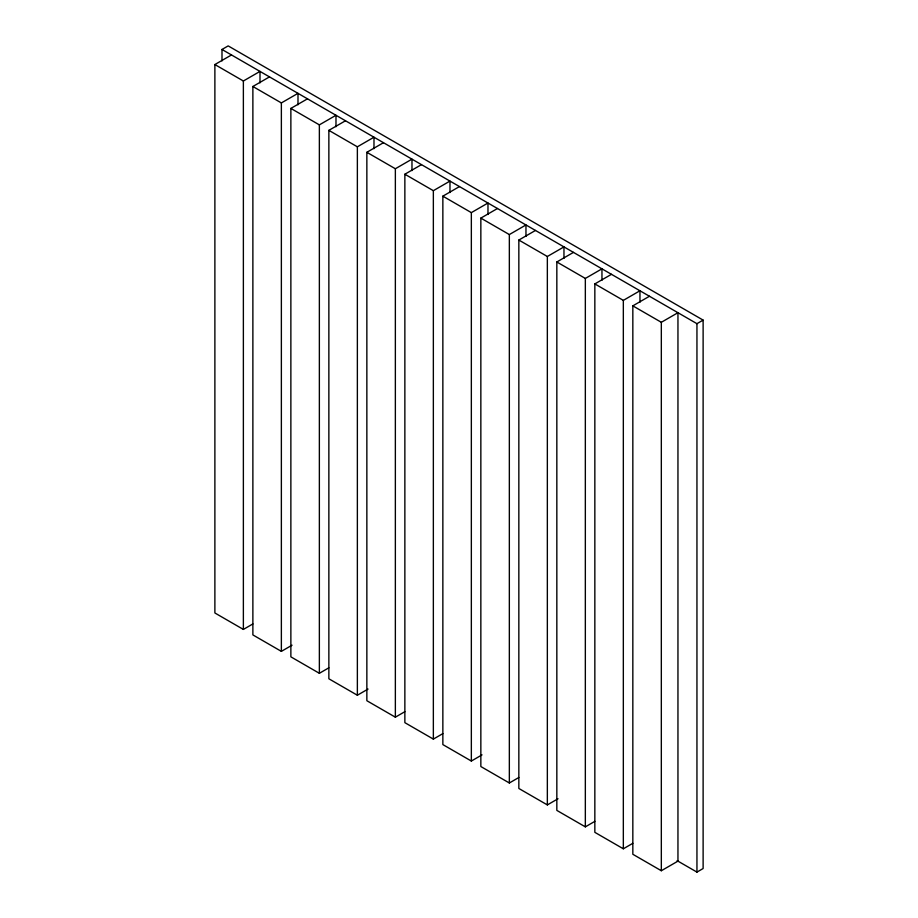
<?xml version="1.0" encoding="UTF-8"?>
<svg xmlns="http://www.w3.org/2000/svg" width="918" height="918" viewBox="0 0 918 918"><rect width="100%" height="100%" fill="white"/><g stroke="black" fill="none" stroke-linecap="round" stroke-linejoin="round"><path stroke-width="1.38" d="M221.995 60.921L221.995 49.469L228.18 45.9L703.119 320.107L703.119 868.531L696.946 872.1L677.105 860.648M252.875 623.942L243.373 629.427L214.881 612.972L214.881 64.547L231.497 54.954M214.881 64.547L243.373 81.002L260.001 71.397L260.001 82.861M292.05 645.193L281.367 651.367L252.875 634.912L252.875 86.487L269.49 76.882M252.875 86.487L281.367 102.931L297.994 93.338L297.994 104.79M328.862 667.811L319.361 673.296L290.868 656.84L290.868 108.416L307.496 98.823M290.868 108.416L319.361 124.871L335.988 115.278L335.988 126.73M368.049 689.062L357.366 695.236L328.862 678.781L328.862 130.356L345.489 120.763M328.862 130.356L357.366 146.811L373.982 137.207L373.982 148.67M404.861 711.691L395.36 717.176L366.856 700.721L366.856 152.296L383.483 142.692M366.856 152.296L395.36 168.751L411.975 159.147L411.975 170.599M442.855 733.62L433.353 739.105L404.861 722.661L404.861 174.225L421.477 164.632M404.861 174.225L433.353 190.68L449.981 181.087L449.981 192.539M482.03 754.871L471.347 761.045L442.855 744.59L442.855 196.165L459.47 186.572M442.855 196.165L471.347 212.62L487.974 203.027L487.974 214.479M518.842 777.5L509.341 782.985L480.848 766.53L480.848 218.105L497.476 208.501M480.848 218.105L509.341 234.56L525.968 224.956L525.968 236.419M558.029 798.752L547.346 804.914L518.842 788.47L518.842 240.046L535.469 230.441M518.842 240.046L547.346 256.489L563.962 246.896L563.962 258.348M594.841 821.369L585.34 826.854L556.836 810.399L556.836 261.974L573.463 252.381M556.836 261.974L585.34 278.429L601.956 268.836L601.956 280.288M632.835 843.309L623.333 848.794L594.841 832.339L594.841 283.914L611.457 274.321M594.841 283.914L623.333 300.37L639.961 290.765L639.961 302.229M632.835 305.855L661.327 322.298L677.954 312.705L677.954 861.13L661.327 870.734L632.835 854.279L632.835 305.855L649.451 296.25M221.995 49.469L696.946 323.675L703.119 320.107M696.946 323.675L696.946 872.1M661.327 322.298L661.327 870.734M623.333 300.37L623.333 848.794M585.34 278.429L585.34 826.854M547.346 256.489L547.346 804.914M509.341 234.56L509.341 782.985M471.347 212.62L471.347 761.045M433.353 190.68L433.353 739.105M395.36 168.751L395.36 717.176M357.366 146.811L357.366 695.236M319.361 124.871L319.361 673.296M281.367 102.931L281.367 651.367M243.373 81.002L243.373 629.427"/></g></svg>
